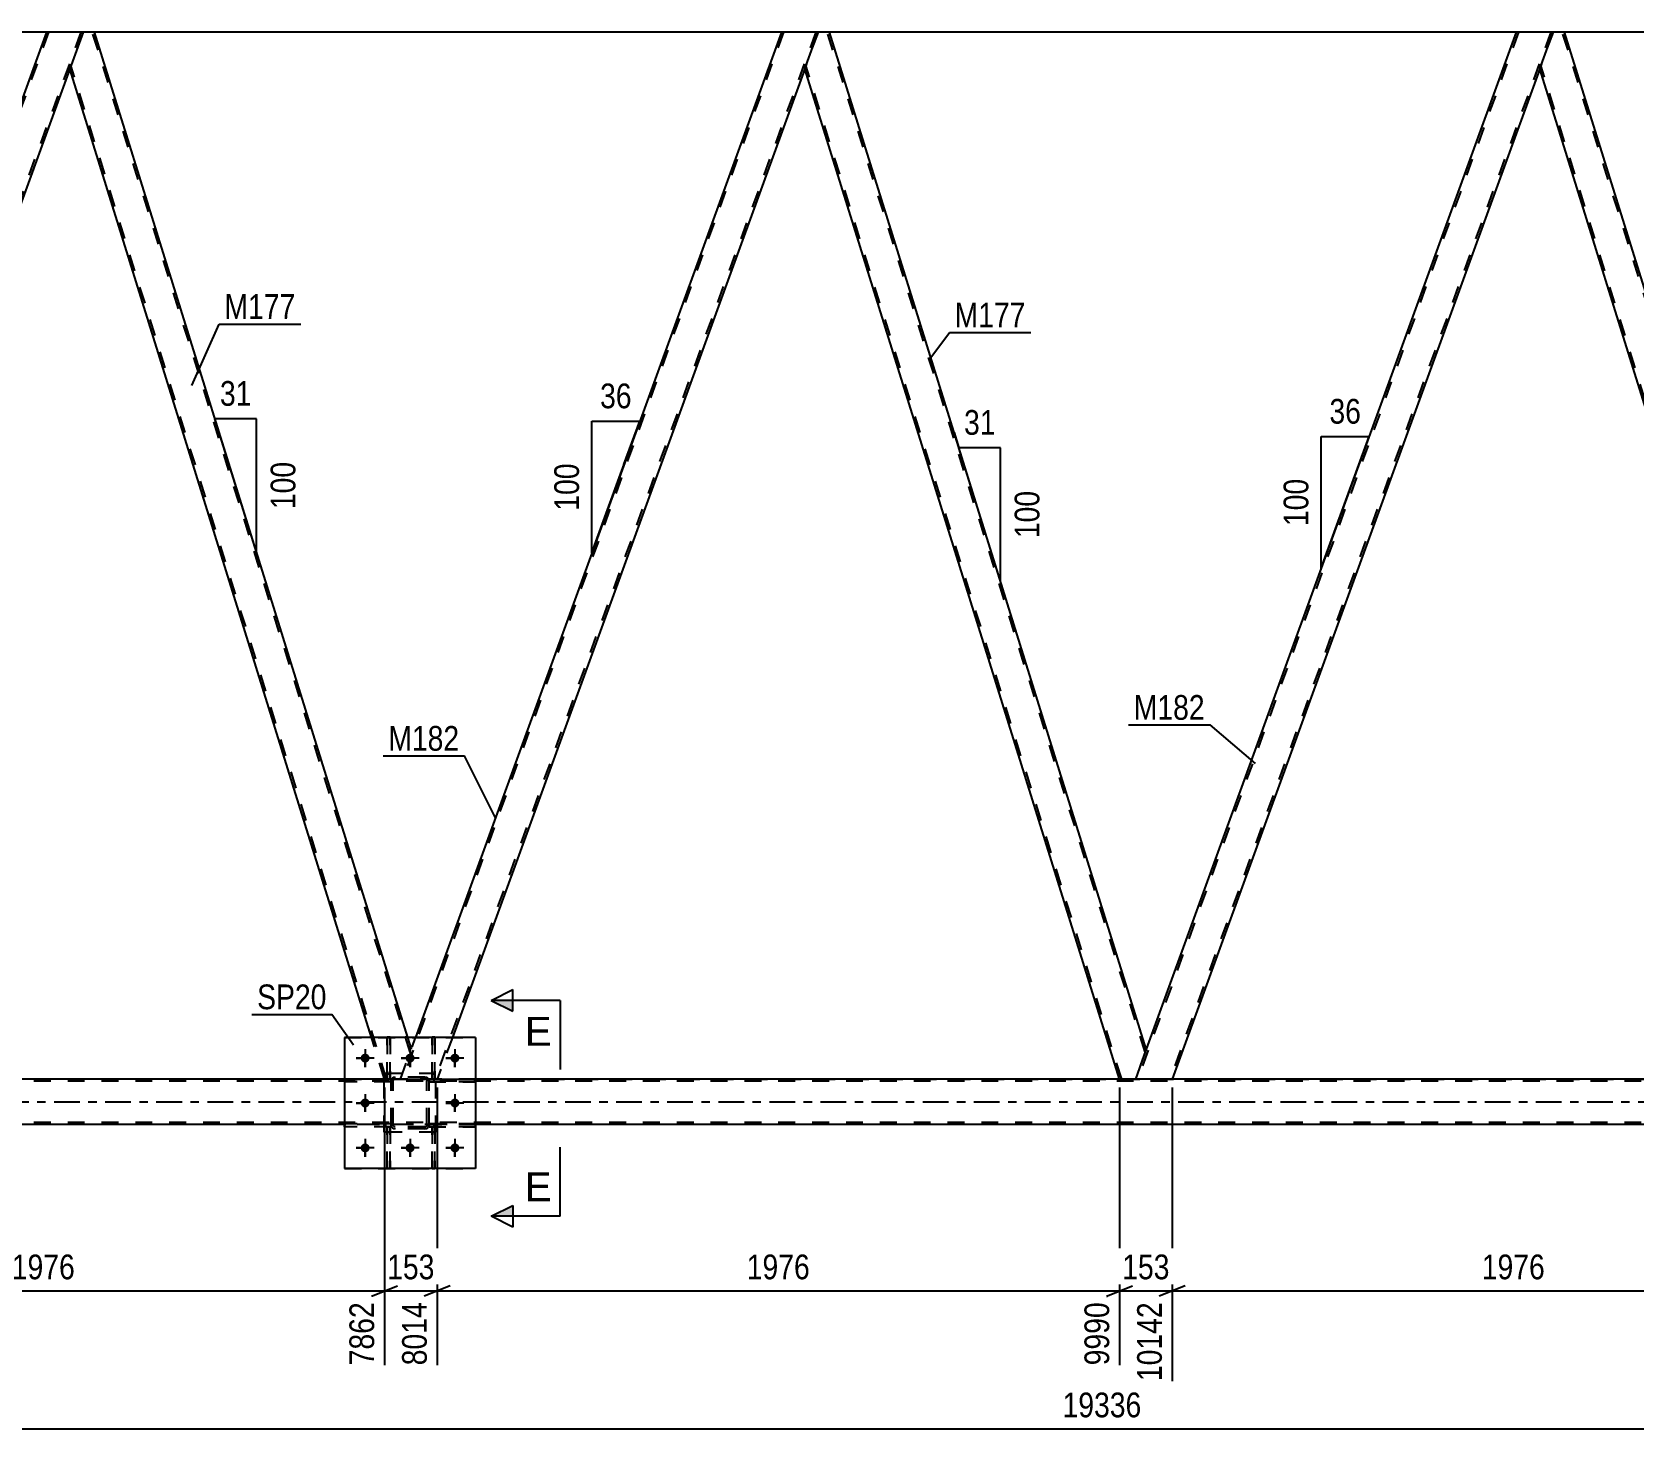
# Model space of a CAD drawing. Header units: millimetres. Extents: x 0 to 841, y 0 to 594.
# Drawn here: x 302.2 to 487.8, y 294.1 to 455.9 of the extents above; entities that cross this region are included whole.
import ezdxf

# ---------------------------------------------------------------- set-up
doc = ezdxf.new("R2010")
doc.units = ezdxf.units.MM
doc.linetypes.add('DXK_LINE_DOT2', pattern=[3.9198, 1.9599, -1.9599])
doc.linetypes.add('DXK_LINE_DOT3', pattern=[5.9187, 2.979, -0.9799, 0.9799, -0.9799])
doc.styles.add('Arial', font='ARIAL.TTF', dxfattribs={"height": 0.2})
doc.styles.add('Arial Narrow', font='ARIALN.TTF', dxfattribs={"height": 0.2})

# ---------------------------------------------------------------- blocks, each defined once
blk = doc.blocks.new('Part-814521729-3712 - 3269')
at = {"color": 2, "linetype": 'Continuous'}
for p, q in [((353.62, 339.45), (338.42, 339.45)), ((338.42, 339.45), (338.42, 324.25)), ((353.62, 339.45), (353.62, 324.25)), ((353.62, 324.25), (338.42, 324.25))]:
    blk.add_line(p, q, dxfattribs=at)
blk = doc.blocks.new('Part-814521729-3485 - 3269')
at = {"color": 7, "linetype": 'DXK_LINE_DOT2'}
for p, q in [((348.22, 334.3), (348.22, 334.62)), ((348.22, 334.62), (353.62, 334.62)), ((353.62, 334.3), (348.22, 334.3)), ((348.82, 334.3), (348.82, 334.62)), ((353.62, 334.62), (353.62, 334.3))]:
    blk.add_line(p, q, dxfattribs=at)
blk = doc.blocks.new('Part-814521729-3488 - 3269')
at = {"color": 7, "linetype": 'DXK_LINE_DOT2'}
for p, q in [((343.7, 329.09), (343.38, 329.09)), ((343.38, 329.09), (343.38, 324.26)), ((343.38, 328.49), (343.7, 328.49)), ((343.7, 324.26), (343.7, 329.09)), ((343.38, 324.26), (343.7, 324.26))]:
    blk.add_line(p, q, dxfattribs=at)
blk = doc.blocks.new('Part-814521729-3499 - 3269')
at = {"color": 7, "linetype": 'DXK_LINE_DOT2'}
for p, q in [((348.58, 334.61), (348.58, 339.46)), ((348.58, 339.46), (348.9, 339.46)), ((348.9, 339.46), (348.9, 334.61)), ((348.58, 335.21), (348.9, 335.21)), ((348.9, 334.61), (348.58, 334.61))]:
    blk.add_line(p, q, dxfattribs=at)
blk = doc.blocks.new('Part-814521729-3505 - 3269')
at = {"color": 7, "linetype": 'DXK_LINE_DOT2'}
for p, q in [((353.62, 334.62), (348.22, 334.62)), ((348.22, 334.62), (348.22, 334.3)), ((348.22, 334.3), (353.62, 334.3)), ((348.82, 334.3), (348.82, 334.62)), ((353.62, 334.3), (353.62, 334.62))]:
    blk.add_line(p, q, dxfattribs=at)
blk = doc.blocks.new('Part-814521729-3508 - 3269')
at = {"color": 7, "linetype": 'DXK_LINE_DOT2'}
for p, q in [((353.62, 329.42), (348.22, 329.42)), ((348.22, 329.42), (348.22, 329.1)), ((348.22, 329.1), (353.62, 329.1)), ((348.82, 329.1), (348.82, 329.42)), ((353.62, 329.1), (353.62, 329.42))]:
    blk.add_line(p, q, dxfattribs=at)
blk = doc.blocks.new('Part-814521729-3513 - 3269')
at = {"color": 7, "linetype": 'DXK_LINE_DOT2'}
for p, q in [((343.38, 334.61), (343.38, 339.46)), ((343.38, 339.46), (343.7, 339.46)), ((343.7, 339.46), (343.7, 334.61)), ((343.38, 335.21), (343.7, 335.21)), ((343.7, 334.61), (343.38, 334.61))]:
    blk.add_line(p, q, dxfattribs=at)
blk = doc.blocks.new('Part-814521729-3521 - 3269')
at = {"color": 7, "linetype": 'DXK_LINE_DOT2'}
for p, q in [((348.22, 329.1), (348.22, 329.42)), ((348.22, 329.42), (353.62, 329.42)), ((353.62, 329.1), (348.22, 329.1)), ((348.82, 329.1), (348.82, 329.42)), ((353.62, 329.42), (353.62, 329.1))]:
    blk.add_line(p, q, dxfattribs=at)
blk = doc.blocks.new('Part-814521729-3524 - 3269')
at = {"color": 7, "linetype": 'DXK_LINE_DOT2'}
for p, q in [((343.82, 334.62), (338.42, 334.62)), ((338.42, 334.3), (338.42, 334.62)), ((343.82, 334.3), (338.42, 334.3)), ((343.22, 334.3), (343.22, 334.62)), ((343.82, 334.62), (343.82, 334.3))]:
    blk.add_line(p, q, dxfattribs=at)
blk = doc.blocks.new('Part-814521729-3532 - 3269')
at = {"color": 7, "linetype": 'DXK_LINE_DOT2'}
for p, q in [((349.02, 335.26), (343.02, 335.26)), ((343.02, 328.46), (343.02, 335.26)), ((349.02, 328.46), (349.02, 335.26)), ((349.02, 328.46), (343.02, 328.46))]:
    blk.add_line(p, q, dxfattribs=at)
blk = doc.blocks.new('Part-814521729-3565 - 3269')
at = {"color": 7, "linetype": 'DXK_LINE_DOT2'}
for p, q in [((343.82, 329.42), (338.42, 329.42)), ((338.42, 329.1), (338.42, 329.42)), ((343.82, 329.1), (338.42, 329.1)), ((343.22, 329.1), (343.22, 329.42)), ((343.82, 329.42), (343.82, 329.1))]:
    blk.add_line(p, q, dxfattribs=at)
blk = doc.blocks.new('Part-814521729-3568 - 3269')
at = {"color": 2, "linetype": 'Continuous'}
blk.add_line((348.9, 339.46), (348.58, 339.46), dxfattribs=at)
at = {"color": 7, "linetype": 'DXK_LINE_DOT2'}
for p, q in [((348.58, 339.46), (348.58, 334.61)), ((348.9, 334.61), (348.9, 339.46)), ((348.58, 335.21), (348.9, 335.21)), ((348.58, 334.61), (348.9, 334.61))]:
    blk.add_line(p, q, dxfattribs=at)
blk = doc.blocks.new('Part-814521729-3571 - 3269')
at = {"color": 2, "linetype": 'Continuous'}
blk.add_line((343.7, 339.46), (343.38, 339.46), dxfattribs=at)
at = {"color": 7, "linetype": 'DXK_LINE_DOT2'}
for p, q in [((343.38, 339.46), (343.38, 334.61)), ((343.7, 334.61), (343.7, 339.46)), ((343.38, 335.21), (343.7, 335.21)), ((343.38, 334.61), (343.7, 334.61))]:
    blk.add_line(p, q, dxfattribs=at)
blk = doc.blocks.new('Part-814521729-3623 - 3269')
at = {"color": 7, "linetype": 'DXK_LINE_DOT2'}
for p, q in [((348.9, 329.09), (348.58, 329.09)), ((348.58, 329.09), (348.58, 324.26)), ((348.58, 328.49), (348.9, 328.49)), ((348.9, 324.26), (348.9, 329.09)), ((348.58, 324.26), (348.9, 324.26))]:
    blk.add_line(p, q, dxfattribs=at)
blk = doc.blocks.new('Part-814521729-3631 - 3269')
at = {"color": 7, "linetype": 'DXK_LINE_DOT2'}
for p, q in [((474.42, 455.85), (430.3, 334.63)), ((478.16, 455.85), (434.04, 334.63)), ((478.42, 455.85), (476.87, 451.6)), ((431.3, 338.1), (430.04, 334.63)), ((434.3, 334.63), (430.04, 334.63))]:
    blk.add_line(p, q, dxfattribs=at)
at = {"color": 2, "linetype": 'Continuous'}
for p, q in [((474.16, 455.85), (431.3, 338.1)), ((478.42, 455.85), (474.16, 455.85)), ((476.87, 451.6), (434.3, 334.63))]:
    blk.add_line(p, q, dxfattribs=at)
blk = doc.blocks.new('Part-814521729-3636 - 3269')
at = {"color": 2, "linetype": 'Continuous'}
for p, q in [((476.87, 451.6), (478.42, 455.85)), ((479.74, 455.85), (478.42, 455.85)), ((516.44, 338.1), (479.74, 455.85)), ((513.33, 334.63), (476.87, 451.6)), ((516.44, 338.1), (516.17, 337.36)), ((516.17, 337.36), (515.18, 334.63))]:
    blk.add_line(p, q, dxfattribs=at)
at = {"color": 7, "linetype": 'DXK_LINE_DOT2'}
for p, q in [((516.3, 337.73), (479.49, 455.85)), ((513.58, 334.63), (477.01, 451.97)), ((515.18, 334.63), (513.33, 334.63))]:
    blk.add_line(p, q, dxfattribs=at)
blk = doc.blocks.new('Bolt-814521729-3637 - 3269')
at = {"color": 1, "linetype": 'Continuous'}
for p, q in [((340.82, 338.09), (340.82, 337.4)), ((346.02, 338.09), (346.02, 337.4)), ((351.22, 338.09), (351.22, 337.4)), ((339.78, 337.05), (340.48, 337.05)), ((340.82, 336.01), (340.82, 336.71)), ((341.86, 337.05), (341.17, 337.05)), ((344.98, 337.05), (345.68, 337.05)), ((346.02, 336.01), (346.02, 336.71)), ((347.06, 337.05), (346.37, 337.05)), ((350.18, 337.05), (350.88, 337.05)), ((351.22, 336.01), (351.22, 336.71)), ((352.26, 337.05), (351.57, 337.05)), ((340.82, 332.89), (340.82, 332.2)), ((351.22, 332.89), (351.22, 332.2)), ((339.78, 331.85), (340.48, 331.85)), ((340.82, 330.81), (340.82, 331.51)), ((341.86, 331.85), (341.17, 331.85)), ((350.18, 331.85), (350.88, 331.85)), ((351.22, 330.81), (351.22, 331.51)), ((352.26, 331.85), (351.57, 331.85)), ((339.78, 326.65), (340.48, 326.65)), ((340.82, 327.69), (340.82, 327)), ((341.86, 326.65), (341.17, 326.65)), ((344.98, 326.65), (345.68, 326.65)), ((346.02, 327.69), (346.02, 327)), ((347.06, 326.65), (346.37, 326.65)), ((350.18, 326.65), (350.88, 326.65)), ((351.22, 327.69), (351.22, 327)), ((352.26, 326.65), (351.57, 326.65)), ((340.82, 325.61), (340.82, 326.31)), ((346.02, 325.61), (346.02, 326.31)), ((351.22, 325.61), (351.22, 326.31))]:
    blk.add_line(p, q, dxfattribs=at)
blk = doc.blocks.new('Bolt-814521729-3648 - 3269')
at = {"linetype": 'Continuous'}
for points in [[(341.34, 337.05, -1), (340.3, 337.05, -1)], [(346.54, 337.05, -1), (345.5, 337.05, -1)], [(351.74, 337.05, -1), (350.7, 337.05, -1)], [(341.34, 331.85, -1), (340.3, 331.85, -1)], [(351.74, 331.85, -1), (350.7, 331.85, -1)], [(341.34, 326.65, -1), (340.3, 326.65, -1)], [(346.54, 326.65, -1), (345.5, 326.65, -1)], [(351.74, 326.65, -1), (350.7, 326.65, -1)]]:
    blk.add_hatch(color=1, dxfattribs=at).paths.add_polyline_path(points)
at = {"color": 1, "linetype": 'Continuous'}
for p, q in [((340.82, 338.09), (340.82, 336.01)), ((346.02, 338.09), (346.02, 336.01)), ((351.22, 338.09), (351.22, 336.01)), ((341.86, 337.05), (339.78, 337.05)), ((347.06, 337.05), (344.98, 337.05)), ((352.26, 337.05), (350.18, 337.05)), ((340.82, 332.89), (340.82, 330.81)), ((351.22, 332.89), (351.22, 330.81)), ((341.86, 331.85), (339.78, 331.85)), ((352.26, 331.85), (350.18, 331.85)), ((341.86, 326.65), (339.78, 326.65)), ((340.82, 327.69), (340.82, 325.61)), ((347.06, 326.65), (344.98, 326.65)), ((346.02, 327.69), (346.02, 325.61)), ((352.26, 326.65), (350.18, 326.65)), ((351.22, 327.69), (351.22, 325.61))]:
    blk.add_line(p, q, dxfattribs=at)
blk = doc.blocks.new('Part-814521729-3675 - 3269')
at = {"color": 2, "linetype": 'Continuous'}
for p, q in [((303.89, 455.85), (224.33, 455.85)), ((389.03, 455.85), (309.47, 455.85)), ((474.16, 455.85), (394.6, 455.85)), ((559.3, 455.85), (479.74, 455.85))]:
    blk.add_line(p, q, dxfattribs=at)
at = {"color": 7, "linetype": 'DXK_LINE_DOT2'}
for p, q in [((309.47, 455.85), (303.89, 455.85)), ((394.6, 455.85), (389.03, 455.85)), ((479.74, 455.85), (474.16, 455.85))]:
    blk.add_line(p, q, dxfattribs=at)
blk = doc.blocks.new('Part-814521729-3680 - 3269')
at = {"color": 2, "linetype": 'Continuous'}
for p, q in [((308.15, 455.85), (306.6, 451.6)), ((309.47, 455.85), (308.15, 455.85)), ((345.75, 339.45), (309.47, 455.85)), ((341.56, 339.45), (306.6, 451.6))]:
    blk.add_line(p, q, dxfattribs=at)
at = {"color": 7, "linetype": 'DXK_LINE_DOT2'}
for p, q in [((346.04, 337.73), (309.22, 455.85)), ((343.31, 334.63), (306.74, 451.97)), ((343.06, 334.63), (341.56, 339.45)), ((344.91, 334.63), (346.17, 338.1)), ((346.17, 338.1), (345.75, 339.45)), ((343.06, 334.63), (344.91, 334.63))]:
    blk.add_line(p, q, dxfattribs=at)
blk = doc.blocks.new('Part-814521729-3685 - 3269')
at = {"color": 7, "linetype": 'DXK_LINE_DOT2'}
for p, q in [((304.15, 455.85), (260.03, 334.63)), ((307.9, 455.85), (263.77, 334.63)), ((308.15, 455.85), (306.6, 451.6)), ((261.04, 338.1), (259.77, 334.63)), ((264.03, 334.63), (259.77, 334.63))]:
    blk.add_line(p, q, dxfattribs=at)
at = {"color": 2, "linetype": 'Continuous'}
for p, q in [((303.89, 455.85), (261.04, 338.1)), ((308.15, 455.85), (303.89, 455.85)), ((306.6, 451.6), (264.03, 334.63))]:
    blk.add_line(p, q, dxfattribs=at)
blk = doc.blocks.new('Part-814521729-3693 - 3269')
at = {"color": 7, "linetype": 'DXK_LINE_DOT2'}
for p, q in [((348.58, 324.26), (348.58, 329.09)), ((348.58, 329.09), (348.9, 329.09)), ((348.58, 328.49), (348.9, 328.49)), ((348.9, 329.09), (348.9, 324.26)), ((348.9, 324.26), (348.58, 324.26))]:
    blk.add_line(p, q, dxfattribs=at)
blk = doc.blocks.new('Part-814521729-3694 - 3269')
at = {"color": 7, "linetype": 'DXK_LINE_DOT2'}
for p, q in [((343.38, 324.26), (343.38, 329.09)), ((343.38, 329.09), (343.7, 329.09)), ((343.38, 328.49), (343.7, 328.49)), ((343.7, 329.09), (343.7, 324.26)), ((343.7, 324.26), (343.38, 324.26))]:
    blk.add_line(p, q, dxfattribs=at)
blk = doc.blocks.new('Part-814521729-3701 - 3269')
at = {"color": 7, "linetype": 'DXK_LINE_DOT2'}
for p, q in [((343.82, 334.62), (338.42, 334.62)), ((338.42, 334.62), (338.42, 334.3)), ((343.82, 334.3), (338.42, 334.3)), ((343.22, 334.3), (343.22, 334.62)), ((343.82, 334.3), (343.82, 334.62))]:
    blk.add_line(p, q, dxfattribs=at)
blk = doc.blocks.new('Part-814521729-3702 - 3269')
at = {"color": 7, "linetype": 'DXK_LINE_DOT2'}
for p, q in [((343.82, 329.42), (338.42, 329.42)), ((338.42, 329.42), (338.42, 329.1)), ((343.82, 329.1), (338.42, 329.1)), ((343.22, 329.1), (343.22, 329.42)), ((343.82, 329.1), (343.82, 329.42))]:
    blk.add_line(p, q, dxfattribs=at)
blk = doc.blocks.new('Part-814521729-3722 - 3269')
at = {"color": 7, "linetype": 'DXK_LINE_DOT2'}
for p, q in [((343.82, 334.37), (343.86, 334.56)), ((343.86, 334.56), (343.82, 334.37)), ((343.82, 329.33), (343.82, 334.37)), ((344.06, 334.37), (344.08, 334.47)), ((344.06, 329.33), (344.06, 334.37)), ((344.08, 334.47), (344.13, 334.54)), ((344.12, 334.82), (344.3, 334.85)), ((344.3, 334.85), (344.12, 334.82)), ((344.13, 334.54), (344.21, 334.6)), ((344.21, 334.6), (344.3, 334.61)), ((347.74, 334.85), (344.3, 334.85)), ((344.3, 334.61), (347.74, 334.61)), ((347.74, 334.85), (347.93, 334.82)), ((347.93, 334.82), (347.74, 334.85)), ((347.74, 334.61), (347.84, 334.6)), ((347.84, 334.6), (347.91, 334.54)), ((347.91, 334.54), (347.97, 334.47)), ((347.97, 334.47), (347.98, 334.37)), ((347.98, 329.33), (347.98, 334.37)), ((348.19, 334.56), (348.22, 334.37)), ((348.22, 334.37), (348.19, 334.56)), ((348.22, 329.33), (348.22, 334.37)), ((343.86, 329.15), (343.82, 329.33)), ((343.82, 329.33), (343.86, 329.15)), ((344.08, 329.24), (344.06, 329.33)), ((344.13, 329.17), (344.08, 329.24)), ((344.3, 328.85), (344.12, 328.89)), ((344.12, 328.89), (344.3, 328.85)), ((344.21, 329.11), (344.13, 329.17)), ((344.3, 329.09), (344.21, 329.11)), ((347.74, 329.09), (344.3, 329.09)), ((347.74, 328.85), (344.3, 328.85)), ((347.84, 329.11), (347.74, 329.09)), ((347.93, 328.89), (347.74, 328.85)), ((347.74, 328.85), (347.93, 328.89)), ((347.91, 329.17), (347.84, 329.11)), ((347.97, 329.24), (347.91, 329.17)), ((347.98, 329.33), (347.97, 329.24)), ((348.22, 329.33), (348.19, 329.15)), ((348.19, 329.15), (348.22, 329.33))]:
    blk.add_line(p, q, dxfattribs=at)
at = {"color": 7, "linetype": 'DXK_LINE_DOT3'}
blk.add_line((346.02, 331.85), (346.02, 331.85), dxfattribs=at)
at = {"color": 7, "linetype": 'DXK_LINE_DOT2'}
for centre, start, end in [((344.3, 334.37), 112.5, 157.5), ((344.3, 334.37), 112.5, 157.5), ((347.74, 334.37), 22.5, 67.5), ((347.74, 334.37), 22.5, 67.5), ((344.3, 329.33), 202.5, 247.5), ((344.3, 329.33), 202.5, 247.5), ((347.74, 329.33), 292.5, 337.5), ((347.74, 329.33), 292.5, 337.5)]:
    blk.add_arc(centre, 0.48, start, end, dxfattribs=at)
blk = doc.blocks.new('Part-814521729-3737 - 3269')
at = {"color": 2, "linetype": 'Continuous'}
for p, q in [((391.74, 451.6), (393.28, 455.85)), ((394.6, 455.85), (393.28, 455.85)), ((431.3, 338.1), (394.6, 455.85)), ((428.2, 334.63), (391.74, 451.6)), ((431.3, 338.1), (431.03, 337.36)), ((431.03, 337.36), (430.04, 334.63))]:
    blk.add_line(p, q, dxfattribs=at)
at = {"color": 7, "linetype": 'DXK_LINE_DOT2'}
for p, q in [((431.17, 337.73), (394.35, 455.85)), ((428.45, 334.63), (391.87, 451.97)), ((430.04, 334.63), (428.2, 334.63))]:
    blk.add_line(p, q, dxfattribs=at)
blk = doc.blocks.new('Part-814521729-3742 - 3269')
at = {"color": 7, "linetype": 'DXK_LINE_DOT2'}
for p, q in [((389.28, 455.85), (345.16, 334.63)), ((393.03, 455.85), (348.91, 334.63)), ((393.28, 455.85), (391.74, 451.6)), ((344.91, 334.63), (346.66, 339.45)), ((350.92, 339.45), (349.16, 334.63)), ((349.16, 334.63), (344.91, 334.63))]:
    blk.add_line(p, q, dxfattribs=at)
at = {"color": 2, "linetype": 'Continuous'}
for p, q in [((389.03, 455.85), (346.66, 339.45)), ((393.28, 455.85), (389.03, 455.85)), ((391.74, 451.6), (350.92, 339.45))]:
    blk.add_line(p, q, dxfattribs=at)
blk = doc.blocks.new('Part-814521729-3747 - 3269')
at = {"color": 7, "linetype": 'DXK_LINE_DOT2'}
for p, q in [((743.42, 334.39), (68.04, 334.39)), ((338.42, 334.63), (743.42, 334.63)), ((353.62, 334.63), (338.42, 334.63)), ((743.42, 329.59), (68.04, 329.59)), ((609.03, 329.35), (338.42, 329.35)), ((353.62, 329.35), (338.42, 329.35))]:
    blk.add_line(p, q, dxfattribs=at)
at = {"color": 2, "linetype": 'Continuous'}
for p, q in [((338.42, 334.63), (183.36, 334.63)), ((593.83, 334.63), (353.62, 334.63)), ((338.42, 329.35), (183.36, 329.35)), ((593.83, 329.35), (353.62, 329.35))]:
    blk.add_line(p, q, dxfattribs=at)
at = {"color": 7, "linetype": 'DXK_LINE_DOT3'}
blk.add_line((68.04, 331.99), (743.42, 331.99), dxfattribs=at)
blk = doc.blocks.new('Part-814521729-3749 - 3269')
at = {"color": 7, "linetype": 'DXK_LINE_DOT2'}
for p, q in [((338.42, 339.45), (353.62, 339.45)), ((338.42, 339.45), (338.42, 324.25)), ((353.62, 339.45), (353.62, 324.25)), ((338.42, 324.25), (353.62, 324.25))]:
    blk.add_line(p, q, dxfattribs=at)
blk = doc.blocks.new('Part-814521729-3750 - 3269')
at = {"color": 7, "linetype": 'DXK_LINE_DOT2'}
for p, q in [((343.82, 334.37), (343.86, 334.56)), ((343.86, 334.56), (343.82, 334.37)), ((343.82, 329.33), (343.82, 334.37)), ((344.06, 334.37), (344.08, 334.47)), ((344.06, 329.33), (344.06, 334.37)), ((344.08, 334.47), (344.13, 334.54)), ((344.12, 334.82), (344.3, 334.85)), ((344.3, 334.85), (344.12, 334.82)), ((344.13, 334.54), (344.21, 334.6)), ((344.21, 334.6), (344.3, 334.61)), ((347.74, 334.85), (344.3, 334.85)), ((344.3, 334.61), (347.74, 334.61)), ((347.74, 334.85), (347.93, 334.82)), ((347.93, 334.82), (347.74, 334.85)), ((347.74, 334.61), (347.84, 334.6)), ((347.84, 334.6), (347.91, 334.54)), ((347.91, 334.54), (347.97, 334.47)), ((347.97, 334.47), (347.98, 334.37)), ((347.98, 329.33), (347.98, 334.37)), ((348.19, 334.56), (348.22, 334.37)), ((348.22, 334.37), (348.19, 334.56)), ((348.22, 329.33), (348.22, 334.37)), ((343.86, 329.15), (343.82, 329.33)), ((343.82, 329.33), (343.86, 329.15)), ((344.08, 329.24), (344.06, 329.33)), ((344.13, 329.17), (344.08, 329.24)), ((344.3, 328.85), (344.12, 328.89)), ((344.12, 328.89), (344.3, 328.85)), ((344.21, 329.11), (344.13, 329.17)), ((344.3, 329.09), (344.21, 329.11)), ((347.74, 329.09), (344.3, 329.09)), ((347.74, 328.85), (344.3, 328.85)), ((347.84, 329.11), (347.74, 329.09)), ((347.93, 328.89), (347.74, 328.85)), ((347.74, 328.85), (347.93, 328.89)), ((347.91, 329.17), (347.84, 329.11)), ((347.97, 329.24), (347.91, 329.17)), ((347.98, 329.33), (347.97, 329.24)), ((348.22, 329.33), (348.19, 329.15)), ((348.19, 329.15), (348.22, 329.33))]:
    blk.add_line(p, q, dxfattribs=at)
at = {"color": 7, "linetype": 'DXK_LINE_DOT3'}
blk.add_line((346.02, 331.85), (346.02, 331.85), dxfattribs=at)
at = {"color": 7, "linetype": 'DXK_LINE_DOT2'}
for centre, start, end in [((344.3, 334.37), 112.5, 157.5), ((344.3, 334.37), 112.5, 157.5), ((347.74, 334.37), 22.5, 67.5), ((347.74, 334.37), 22.5, 67.5), ((344.3, 329.33), 202.5, 247.5), ((344.3, 329.33), 202.5, 247.5), ((347.74, 329.33), 292.5, 337.5), ((347.74, 329.33), 292.5, 337.5)]:
    blk.add_arc(centre, 0.48, start, end, dxfattribs=at)
blk = doc.blocks.new('Part-814521729-3751 - 3269')
at = {"color": 7, "linetype": 'DXK_LINE_DOT2'}
for p, q in [((349.02, 335.26), (343.02, 335.26)), ((343.02, 328.46), (343.02, 335.26)), ((349.02, 328.46), (349.02, 335.26)), ((349.02, 328.46), (343.02, 328.46))]:
    blk.add_line(p, q, dxfattribs=at)
blk = doc.blocks.new('StraightDimension-814521729-12504 - 3269')
at = {"color": 7, "linetype": 'Continuous'}
for p, q in [((349.16, 333.63), (349.16, 301.48)), ((428.2, 333.63), (428.2, 301.48)), ((350.66, 310.69), (347.66, 309.49)), ((349.16, 310.09), (428.2, 310.09)), ((426.7, 309.49), (429.7, 310.69))]:
    blk.add_line(p, q, dxfattribs=at)
at = {"color": 0}
blk.add_wipeout([(392.94, 310.84), (392.94, 315.04), (384.42, 315.04), (384.42, 310.84)], dxfattribs=at)
at = {"color": 0, "linetype": 'Continuous'}
blk.add_wipeout([(427.6, 309.39), (423.4, 309.39), (423.4, 300.88), (427.6, 300.88)], dxfattribs=at)
at = {"color": 3, "style": 'Arial Narrow'}
blk.add_text('1976', height=2.863, dxfattribs=at).set_placement((385.02, 311.44))
at = {"color": 3, "linetype": 'Continuous', "style": 'Arial Narrow'}
blk.add_text('9990', height=2.863, rotation=90.0002, dxfattribs=at).set_placement((427, 301.48))
blk = doc.blocks.new('StraightDimension-814521729-4563 - 3269')
at = {"color": 7, "linetype": 'Continuous'}
blk.add_line((57.18, 294.11), (795.15, 294.11), dxfattribs=at)
at = {"color": 0}
blk.add_wipeout([(431.34, 294.86), (431.34, 299.06), (421, 299.06), (421, 294.86)], dxfattribs=at)
at = {"color": 3, "style": 'Arial Narrow'}
blk.add_text('19336', height=2.863, dxfattribs=at).set_placement((421.6, 295.46))
blk = doc.blocks.new('AngleDimension-814521729-3839 - 3269')
at = {"color": 7, "linetype": 'Continuous'}
for p, q in [((451.57, 409.01), (457.11, 409.01)), ((451.57, 393.79), (457.11, 409.01)), ((451.57, 393.79), (451.57, 409.01)), ((455.63, 404.94), (457.11, 409.01))]:
    blk.add_line(p, q, dxfattribs=at)
at = {"color": 0}
for points in [[(456.77, 409.91), (456.77, 414.11), (451.91, 414.11), (451.91, 409.91)], [(450.67, 404.74), (446.47, 404.74), (446.47, 398.05), (450.67, 398.05)]]:
    blk.add_wipeout(points, dxfattribs=at)
at = {"color": 3, "style": 'Arial Narrow'}
blk.add_text('36', height=2.863, dxfattribs=at).set_placement((452.51, 410.51))
blk.add_text('100', height=2.863, rotation=90.0002, dxfattribs=at).set_placement((450.07, 398.65))
blk = doc.blocks.new('AngleDimension-814521729-3853 - 3269')
at = {"color": 7, "linetype": 'Continuous'}
for p, q in [((409.06, 409.47), (409.6, 407.72)), ((414.42, 407.72), (409.6, 407.72)), ((414.42, 392.26), (409.6, 407.72)), ((414.42, 392.26), (414.42, 407.72))]:
    blk.add_line(p, q, dxfattribs=at)
at = {"color": 0}
for points in [[(414.44, 408.62), (414.44, 412.82), (409.59, 412.82), (409.59, 408.62)], [(419.52, 403.33), (415.32, 403.33), (415.32, 396.65), (419.52, 396.65)]]:
    blk.add_wipeout(points, dxfattribs=at)
at = {"color": 3, "style": 'Arial Narrow'}
blk.add_text('31', height=2.863, dxfattribs=at).set_placement((410.19, 409.22))
blk.add_text('100', height=2.863, rotation=90.0002, dxfattribs=at).set_placement((418.92, 397.25))
blk = doc.blocks.new('AngleDimension-814521729-3867 - 3269')
at = {"color": 7, "linetype": 'Continuous'}
for p, q in [((367.09, 410.79), (372.63, 410.79)), ((367.09, 395.56), (372.63, 410.79)), ((367.09, 395.56), (367.09, 410.79)), ((370.8, 405.77), (372.63, 410.79))]:
    blk.add_line(p, q, dxfattribs=at)
at = {"color": 0}
for points in [[(372.28, 411.69), (372.28, 415.89), (367.43, 415.89), (367.43, 411.69)], [(366.19, 406.52), (361.99, 406.52), (361.99, 399.83), (366.19, 399.83)]]:
    blk.add_wipeout(points, dxfattribs=at)
at = {"color": 3, "style": 'Arial Narrow'}
blk.add_text('36', height=2.863, dxfattribs=at).set_placement((368.03, 412.29))
blk.add_text('100', height=2.863, rotation=90.0002, dxfattribs=at).set_placement((365.59, 400.43))
blk = doc.blocks.new('AngleDimension-814521729-3881 - 3269')
at = {"color": 7, "linetype": 'Continuous'}
for p, q in [((326.73, 400.48), (323.42, 411.08)), ((328.24, 411.08), (323.42, 411.08)), ((328.24, 395.62), (323.42, 411.08)), ((328.24, 395.62), (328.24, 411.08))]:
    blk.add_line(p, q, dxfattribs=at)
at = {"color": 0}
for points in [[(328.26, 411.98), (328.26, 416.18), (323.4, 416.18), (323.4, 411.98)], [(333.34, 406.69), (329.14, 406.69), (329.14, 400.01), (333.34, 400.01)]]:
    blk.add_wipeout(points, dxfattribs=at)
at = {"color": 3, "style": 'Arial Narrow'}
blk.add_text('31', height=2.863, dxfattribs=at).set_placement((324, 412.58))
blk.add_text('100', height=2.863, rotation=90.0002, dxfattribs=at).set_placement((332.74, 400.61))
blk = doc.blocks.new('StraightDimension-814521729-12502 - 3269')
at = {"color": 7, "linetype": 'Continuous'}
for p, q in [((434.3, 333.63), (434.3, 299.65)), ((513.33, 333.63), (513.33, 299.65)), ((435.8, 310.69), (432.8, 309.49)), ((434.3, 310.09), (513.33, 310.09)), ((511.83, 309.49), (514.83, 310.69))]:
    blk.add_line(p, q, dxfattribs=at)
at = {"color": 0}
blk.add_wipeout([(478.07, 310.84), (478.07, 315.04), (469.56, 315.04), (469.56, 310.84)], dxfattribs=at)
at = {"color": 0, "linetype": 'Continuous'}
blk.add_wipeout([(512.73, 309.39), (508.53, 309.39), (508.53, 299.05), (512.73, 299.05)], dxfattribs=at)
at = {"color": 3, "style": 'Arial Narrow'}
blk.add_text('1976', height=2.863, dxfattribs=at).set_placement((470.16, 311.44))
at = {"color": 3, "linetype": 'Continuous', "style": 'Arial Narrow'}
blk.add_text('12118', height=2.863, rotation=90.0002, dxfattribs=at).set_placement((512.13, 299.65))
blk = doc.blocks.new('StraightDimension-814521729-12503 - 3269')
at = {"color": 7, "linetype": 'Continuous'}
for p, q in [((428.2, 333.63), (428.2, 301.48)), ((434.3, 333.63), (434.3, 299.65)), ((426.7, 309.49), (429.7, 310.69)), ((428.2, 310.09), (434.3, 310.09)), ((435.8, 310.69), (432.8, 309.49))]:
    blk.add_line(p, q, dxfattribs=at)
at = {"color": 0}
blk.add_wipeout([(434.59, 310.84), (434.59, 315.04), (427.91, 315.04), (427.91, 310.84)], dxfattribs=at)
at = {"color": 0, "linetype": 'Continuous'}
blk.add_wipeout([(433.7, 309.39), (429.5, 309.39), (429.5, 299.05), (433.7, 299.05)], dxfattribs=at)
at = {"color": 3, "style": 'Arial Narrow'}
blk.add_text('153', height=2.863, dxfattribs=at).set_placement((428.51, 311.44))
at = {"color": 3, "linetype": 'Continuous', "style": 'Arial Narrow'}
blk.add_text('10142', height=2.863, rotation=90.0002, dxfattribs=at).set_placement((433.1, 299.65))
blk = doc.blocks.new('StraightDimension-814521729-12505 - 3269')
at = {"color": 7, "linetype": 'Continuous'}
for p, q in [((343.06, 333.63), (343.06, 301.48)), ((349.16, 333.63), (349.16, 301.48)), ((341.56, 309.49), (344.56, 310.69)), ((343.06, 310.09), (349.16, 310.09)), ((350.66, 310.69), (347.66, 309.49))]:
    blk.add_line(p, q, dxfattribs=at)
at = {"color": 0}
blk.add_wipeout([(349.46, 310.84), (349.46, 315.04), (342.77, 315.04), (342.77, 310.84)], dxfattribs=at)
at = {"color": 0, "linetype": 'Continuous'}
blk.add_wipeout([(348.56, 309.39), (344.36, 309.39), (344.36, 300.88), (348.56, 300.88)], dxfattribs=at)
at = {"color": 3, "style": 'Arial Narrow'}
blk.add_text('153', height=2.863, dxfattribs=at).set_placement((343.37, 311.44))
at = {"color": 3, "linetype": 'Continuous', "style": 'Arial Narrow'}
blk.add_text('8014', height=2.863, rotation=90.0002, dxfattribs=at).set_placement((347.96, 301.48))
blk = doc.blocks.new('StraightDimension-814521729-12506 - 3269')
at = {"color": 7, "linetype": 'Continuous'}
for p, q in [((264.03, 333.63), (264.03, 301.48)), ((343.06, 333.63), (343.06, 301.48)), ((265.53, 310.69), (262.53, 309.49)), ((264.03, 310.09), (343.06, 310.09)), ((341.56, 309.49), (344.56, 310.69))]:
    blk.add_line(p, q, dxfattribs=at)
at = {"color": 0}
blk.add_wipeout([(307.8, 310.84), (307.8, 315.04), (299.29, 315.04), (299.29, 310.84)], dxfattribs=at)
at = {"color": 0, "linetype": 'Continuous'}
blk.add_wipeout([(342.46, 309.39), (338.26, 309.39), (338.26, 300.88), (342.46, 300.88)], dxfattribs=at)
at = {"color": 3, "style": 'Arial Narrow'}
blk.add_text('1976', height=2.863, dxfattribs=at).set_placement((299.89, 311.44))
at = {"color": 3, "linetype": 'Continuous', "style": 'Arial Narrow'}
blk.add_text('7862', height=2.863, rotation=90.0002, dxfattribs=at).set_placement((341.86, 301.48))
blk = doc.blocks.new('SectionMark-814521729-4889 - 3269')
at = {"linetype": 'Continuous'}
for points in [[(357.92, 343.73), (357.92, 342.48), (355.42, 343.73)], [(357.92, 319.98), (357.92, 318.73), (355.42, 318.73)]]:
    blk.add_hatch(color=6, dxfattribs=at).paths.add_polyline_path(points)
at = {"color": 6, "linetype": 'Continuous'}
for p, q in [((355.42, 343.73), (357.92, 344.98)), ((363.42, 343.73), (355.42, 343.73)), ((355.42, 343.73), (357.92, 342.48)), ((357.92, 342.48), (357.92, 344.98)), ((363.42, 343.73), (363.42, 335.73)), ((363.42, 318.73), (363.42, 326.73)), ((355.42, 318.73), (357.92, 319.98)), ((357.92, 319.98), (357.92, 317.48)), ((363.42, 318.73), (355.42, 318.73)), ((357.92, 317.48), (355.42, 318.73))]:
    blk.add_line(p, q, dxfattribs=at)
at = {"color": 0, "linetype": 'Continuous'}
for points in [[(362.42, 338.48), (362.42, 341.98), (359.31, 341.98), (359.31, 338.48)], [(362.42, 320.48), (362.42, 323.98), (359.31, 323.98), (359.31, 320.48)]]:
    blk.add_wipeout(points, dxfattribs=at)
at = {"color": 3, "linetype": 'Continuous', "style": 'Arial'}
for p in [(359.31, 338.48), (359.31, 320.48)]:
    blk.add_text('E', height=3.34, dxfattribs=at).set_placement(p)
blk = doc.blocks.new('Mark-814521729-3738 - 3269')
at = {"color": 0}
blk.add_wipeout([(351.73, 372.64), (351.73, 375.64), (343.5, 375.64), (343.5, 372.64)], dxfattribs=at)
blk.add_wipeout([(351.73, 372.64), (351.73, 375.64), (343.5, 375.64), (343.5, 372.64)], dxfattribs=at)
at = {"color": 30, "linetype": 'Continuous'}
for p in [(342.9, 372.04), (355.92, 364.87)]:
    blk.add_line(p, (352.33, 372.04), dxfattribs=at)
at = {"color": 3, "style": 'Arial Narrow'}
blk.add_text('M182', height=2.863, dxfattribs=at).set_placement((343.5, 372.64))
blk = doc.blocks.new('Mark-814521729-3627 - 3269')
at = {"color": 0}
blk.add_wipeout([(438.08, 376.22), (438.08, 379.22), (429.85, 379.22), (429.85, 376.22)], dxfattribs=at)
blk.add_wipeout([(438.08, 376.22), (438.08, 379.22), (429.85, 379.22), (429.85, 376.22)], dxfattribs=at)
at = {"color": 30, "linetype": 'Continuous'}
for p in [(429.25, 375.62), (443.93, 371.17)]:
    blk.add_line(p, (438.68, 375.62), dxfattribs=at)
at = {"color": 3, "style": 'Arial Narrow'}
blk.add_text('M182', height=2.863, dxfattribs=at).set_placement((429.85, 376.22))
blk = doc.blocks.new('Mark-814521729-3676 - 3269')
at = {"color": 0}
blk.add_wipeout([(332.75, 422.64), (332.75, 425.64), (324.52, 425.64), (324.52, 422.64)], dxfattribs=at)
blk.add_wipeout([(332.75, 422.64), (332.75, 425.64), (324.52, 425.64), (324.52, 422.64)], dxfattribs=at)
at = {"color": 30, "linetype": 'Continuous'}
for p, q in [((320.75, 414.92), (323.92, 422.04)), ((323.92, 422.04), (333.35, 422.04))]:
    blk.add_line(p, q, dxfattribs=at)
at = {"color": 3, "style": 'Arial Narrow'}
blk.add_text('M177', height=2.863, dxfattribs=at).set_placement((324.52, 422.64))
blk = doc.blocks.new('Mark-814521729-3708 - 3269')
at = {"color": 0}
blk.add_wipeout([(336.35, 342.71), (336.35, 345.71), (328.31, 345.71), (328.31, 342.71)], dxfattribs=at)
blk.add_wipeout([(336.35, 342.71), (336.35, 345.71), (328.31, 345.71), (328.31, 342.71)], dxfattribs=at)
at = {"color": 30, "linetype": 'Continuous'}
for p in [(327.71, 342.11), (339.48, 338.53)]:
    blk.add_line(p, (336.95, 342.11), dxfattribs=at)
at = {"color": 3, "style": 'Arial Narrow'}
blk.add_text('SP20', height=2.863, dxfattribs=at).set_placement((328.31, 342.71))
blk = doc.blocks.new('Mark-814521729-3733 - 3269')
at = {"color": 0}
blk.add_wipeout([(417.31, 421.65), (417.31, 424.65), (409.09, 424.65), (409.09, 421.65)], dxfattribs=at)
blk.add_wipeout([(417.31, 421.65), (417.31, 424.65), (409.09, 424.65), (409.09, 421.65)], dxfattribs=at)
at = {"color": 30, "linetype": 'Continuous'}
for p, q in [((406.24, 418.02), (408.49, 421.05)), ((408.49, 421.05), (417.91, 421.05))]:
    blk.add_line(p, q, dxfattribs=at)
at = {"color": 3, "style": 'Arial Narrow'}
blk.add_text('M177', height=2.863, dxfattribs=at).set_placement((409.09, 421.65))

msp = doc.modelspace()

# ---------------------------------------------------------------- block references
for name in ['Part-814521729-3675 - 3269', 'Part-814521729-3685 - 3269', 'Part-814521729-3680 - 3269', 'Part-814521729-3742 - 3269', 'Part-814521729-3737 - 3269', 'Part-814521729-3631 - 3269', 'Part-814521729-3636 - 3269', 'Part-814521729-3712 - 3269', 'Part-814521729-3749 - 3269', 'Bolt-814521729-3637 - 3269', 'Bolt-814521729-3648 - 3269', 'Part-814521729-3513 - 3269', 'Part-814521729-3571 - 3269', 'Part-814521729-3499 - 3269', 'Part-814521729-3568 - 3269', 'Part-814521729-3747 - 3269', 'Part-814521729-3524 - 3269', 'Part-814521729-3701 - 3269', 'Part-814521729-3532 - 3269', 'Part-814521729-3751 - 3269', 'Part-814521729-3722 - 3269', 'Part-814521729-3750 - 3269', 'Part-814521729-3485 - 3269', 'Part-814521729-3505 - 3269', 'Part-814521729-3565 - 3269', 'Part-814521729-3702 - 3269', 'Part-814521729-3488 - 3269', 'Part-814521729-3694 - 3269', 'Part-814521729-3508 - 3269', 'Part-814521729-3521 - 3269', 'Part-814521729-3623 - 3269', 'Part-814521729-3693 - 3269']:
    msp.add_blockref(name, (0, 0))

# ---------------------------------------------------------------- next in the draw order: block references
msp.add_blockref('StraightDimension-814521729-12504 - 3269', (0, 0))

# ---------------------------------------------------------------- next in the draw order: block references
msp.add_blockref('StraightDimension-814521729-4563 - 3269', (0, 0))

# ---------------------------------------------------------------- next in the draw order: block references
for name in ['Mark-814521729-3733 - 3269', 'AngleDimension-814521729-3881 - 3269', 'AngleDimension-814521729-3867 - 3269', 'AngleDimension-814521729-3839 - 3269', 'AngleDimension-814521729-3853 - 3269', 'Mark-814521729-3627 - 3269', 'Mark-814521729-3738 - 3269', 'Mark-814521729-3708 - 3269', 'SectionMark-814521729-4889 - 3269', 'StraightDimension-814521729-12505 - 3269', 'StraightDimension-814521729-12502 - 3269']:
    msp.add_blockref(name, (0, 0))

# ---------------------------------------------------------------- next in the draw order: block references
for name in ['Mark-814521729-3676 - 3269', 'StraightDimension-814521729-12506 - 3269', 'StraightDimension-814521729-12503 - 3269']:
    msp.add_blockref(name, (0, 0))

doc.saveas('drawing.dxf')
